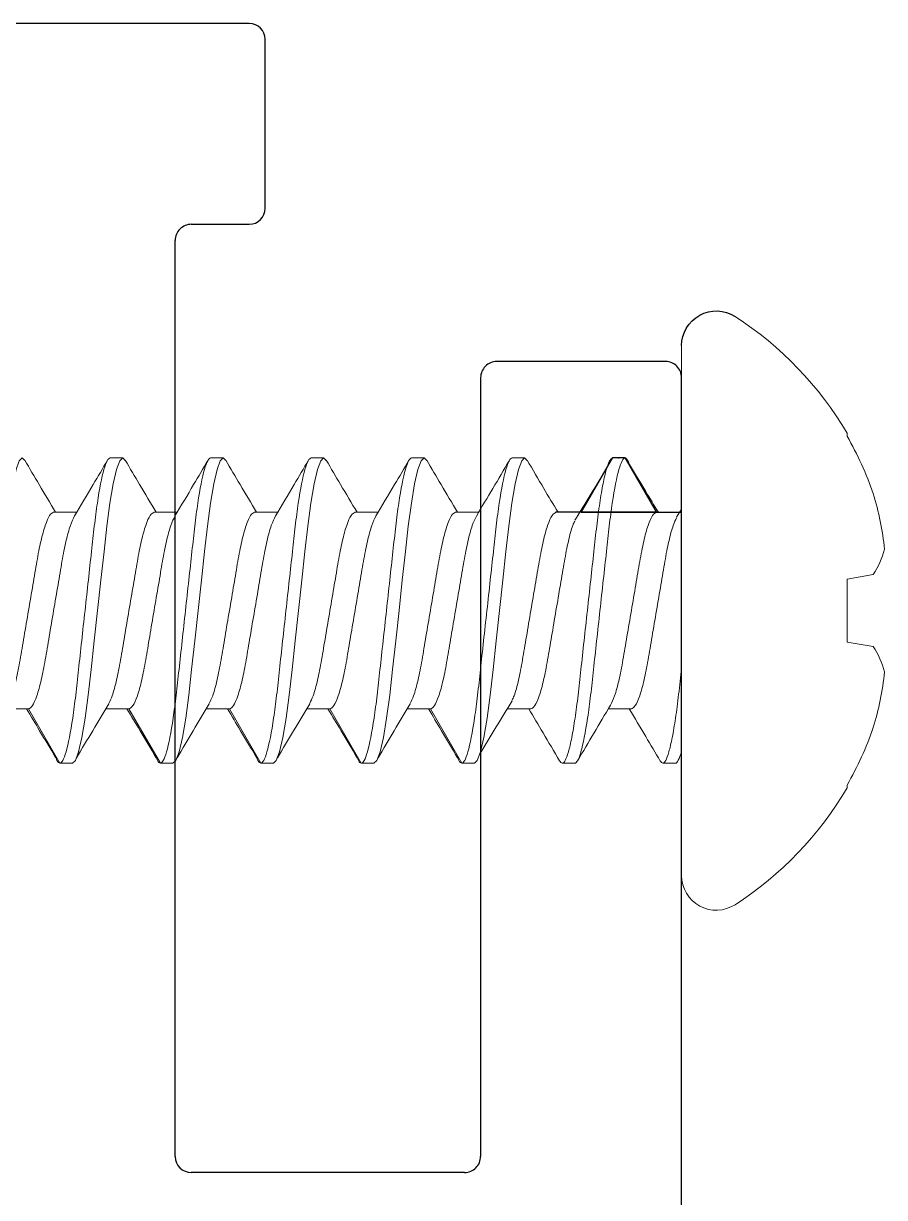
# Model space of a CAD drawing. Extents: x -22 to 360, y -93 to 44.
# Drawn here: x 6.068 to 6.604, y 19.087 to 19.817 of the extents above; entities that cross this region are included whole.
import ezdxf

# ---------------------------------------------------------------- set-up
doc = ezdxf.new("R2010")
doc.units = 0
doc.header["$MEASUREMENT"] = 0
doc.linetypes.add('CENTERX2', pattern=[0.7999999999999999, 0.5, -0.1, 0.1, -0.1])
doc.layers.get('0').update_dxf_attribs({"linetype": 'CONTINUOUS'})
doc.layers.add('VENT', color=5, linetype='CONTINUOUS')

# ---------------------------------------------------------------- blocks, each defined once
blk = doc.blocks.new('3203-1_Sash_Component')
for p, q in [((1.427435088463579, 2.333978292928695), (1.427435088463579, 2.775483867558088)), ((0.7222365879483448, 2.379975179006938), (1.292435085970766, 2.379975204525141)), ((0.712236588395875, 2.199975178559417), (0.712236588395875, 2.369975179006938)), ((1.302435086418299, 2.369975204914718), (1.302435087820658, 2.33397828844856)), ((1.312435088210236, 2.323978288838138), (1.417435088853154, 2.323978292928695)), ((1.206998804752649, 2.189975178559418), (0.7222365883958766, 2.189975178559417)), ((1.216998804752649, 2.074975178559417), (1.216998804752649, 2.179975178559419)), ((0.5249989423481649, 2.064975178559417), (1.206998804752649, 2.064975178559417))]:
    blk.add_line(p, q)
for centre, radius, start, end in [((0.7222365883958758, 2.369975179006937), 0.01000000000000079, 90.00000256416382, 179.9999999999949), ((1.292435086418299, 2.36997520452514), 0.01000000000000069, 2.232118364338484e-06, 90.00000256417462), ((1.312435087820659, 2.333978288838138), 0.01000000000000046, 180.0000022321158, 270.0000022321145), ((1.417435088463578, 2.333978292928696), 0.01000000000000113, 270.0000022321044, 359.9999999999923), ((0.7222365883958757, 2.199975178559418), 0.01000000000000068, 180.0000000000051, 270.0000000000051), ((1.206998804752649, 2.179975178559419), 0.009999999999999787, 0, 90.0000000000013), ((1.206998804752649, 2.074975178559417), 0.009999999999999787, 269.9999999999987, 0)]:
    blk.add_arc(centre, radius, start, end)
blk = doc.blocks.new('3203_Sash_Assembly')
blk.add_blockref('3203-1_Sash_Component', (0, 0))
blk = doc.blocks.new('no 10 2 in')
at = {"color": 7, "linetype": 'Continuous', "lineweight": 15}
for p, q in [((0, 0.02061731793085908), (0, -0.02061731793085908)), ((-0.01287364738483454, 0.01379238221377577), (-0.01287364738483454, 0.01357360088278714)), ((0.00439453125, 0.01187499999999986), (0.001953125, 0.007646360333083635)), ((0.00537109375, 0.01187499999999986), (0.00439453125, 0.01187499999999986)), ((0.01318359375, 0.01187499999999986), (0.01220703125, 0.01187499999999986)), ((0.02099609375, 0.01187499999999986), (0.02001953125, 0.01187499999999986)), ((0.02880859375, 0.01187499999999986), (0.02783203125, 0.01187499999999986)), ((0.03662109375, 0.01187499999999986), (0.03564453125, 0.01187499999999986)), ((0.04443359375, 0.01187499999999986), (0.04345703125, 0.01187499999999986)), ((0.0003875631094745202, 0.007258580218907795), (5.175569865123464e-06, 0.007894124870857944)), ((0.001953125, 0.007646360333083635), (0.0001542478210616594, 0.007646360333083635)), ((0.009765625, 0.007646360333083635), (0.007927612283093133, 0.007646360333083635)), ((0.017578125, 0.007646360333083635), (0.01578461575224122, 0.007646360333083635)), ((0.025390625, 0.007646360333083635), (0.0235972382618117, 0.007646360333083635)), ((0.033203125, 0.007646360333083635), (0.0314097382618117, 0.007646360333083635)), ((0.041015625, 0.007646360333083635), (0.0392222382618117, 0.007646360333083635)), ((0.048828125, 0.007646360333083635), (0.0470347382618117, 0.007646360333083635)), ((-0.01490303526010361, 0.002804704489860477), (-0.01287364738483454, 0.002446868653128043)), ((-0.01287364738483454, 0.002446868653128043), (-0.01287364738483454, -0.002446868653128931)), ((-0.01287364738483454, -0.002446868653128931), (-0.01490303526010361, -0.002804704489861365)), ((0.00390625, -0.007646360333083635), (0.005699759247758784, -0.007646360333083635)), ((0.01171875, -0.007646360333083635), (0.01355676271690598, -0.007646360333083635)), ((0.01953125000000089, -0.007646360333083635), (0.01708984375, -0.01187499999999986)), ((0.01953125, -0.007646360333083635), (0.02133012717893834, -0.007646360333083635)), ((0.02734375000000089, -0.007646360333083635), (0.02490234375, -0.01187499999999986)), ((0.02734375, -0.007646360333083635), (0.02914262717893834, -0.007646360333083635)), ((0.03515625000000089, -0.007646360333083635), (0.03271484375, -0.01187499999999986)), ((0.03515625, -0.007646360333083635), (0.03695512717893834, -0.007646360333083635)), ((0.04296875000000089, -0.007646360333083635), (0.04052734375, -0.01187499999999986)), ((0.04296875, -0.007646360333083635), (0.04476762717893834, -0.007646360333083635)), ((0.05078125000000089, -0.007646360333083635), (0.04833984375, -0.01187499999999986)), ((0.05078125, -0.007646360333083635), (0.05258012717893834, -0.007646360333083635)), ((0.00048828125, -0.01187499999999986), (0.00146484375, -0.01187499999999986)), ((0.00830078125, -0.01187499999999986), (0.00927734375, -0.01187499999999986)), ((0.01611328125, -0.01187499999999986), (0.01708984375, -0.01187499999999986)), ((0.02392578125, -0.01187499999999986), (0.02490234375, -0.01187499999999986)), ((0.03173828125, -0.01187499999999986), (0.03271484375, -0.01187499999999986)), ((0.03955078125, -0.01187499999999986), (0.04052734375, -0.01187499999999986)), ((0.04736328125, -0.01187499999999986), (0.04833984375, -0.01187499999999986)), ((-0.01287364738483454, -0.01357360088278714), (-0.01287364738483454, -0.01379238221377577))]:
    blk.add_line(p, q, dxfattribs=at)
at = {"color": 7, "linetype": 'CENTERX2'}
for p, q in [((0.001953125, 0.007646360333083635), (0.00439453125, 0.01187499999999986)), ((0.00537109375, 0.01187499999999986), (0.0078125, 0.007646360333083635)), ((0.001953125, 0.007646360333083635), (0, 0.007646360333083635)), ((0.0078125, 0.007646360333083635), (0.001953125, 0.007646360333083635)), ((0.0078125, 0.007646360333083635), (0.009765625, 0.007646360333083635))]:
    blk.add_line(p, q, dxfattribs=at)
at = {"color": 7, "linetype": 'Continuous'}
for p, q in [((0.00439453125, 0.01187499999999986), (0.001953125, 0.007646360333083635)), ((0.00439453125, 0.01187499999999986), (0.00537109375, 0.01187499999999986)), ((0.0078125, 0.007646360333083635), (0.00537109375, 0.01187499999999986)), ((0, 0), (0, 0.007646360333083635)), ((0.001953125, 0.007646360333083635), (0.0078125, 0.007646360333083635))]:
    blk.add_line(p, q, dxfattribs=at)
at = {"color": 7, "linetype": 'Continuous', "lineweight": 15, "flags": 128}
for points in [[(0.01199908335964395, 0.01167548665654738), (0.01220703125, 0.01187499999999986), (0.01243385514221451, 0.01165737628170582), (0.01268440612252064, 0.01098408934603334), (0.01294519822177342, 0.009863712331605434), (0.01320081318331123, 0.008358484864224636), (0.01343682080245845, 0.006573255974802628), (0.01365713292409954, 0.00458757273221444), (0.01390110263109801, 0.002362569004388249), (0.01416015625, 0), (0.01441920986890199, -0.002362569004388249), (0.01466317957590046, -0.00458757273221444), (0.01488349169754155, -0.006573255974803516), (0.01511949931668877, -0.008358484864224636), (0.01537511427822658, -0.009863712331605434), (0.01563590637747936, -0.01098408934603334), (0.01588645735778549, -0.01165737628170582), (0.01611328125, -0.01187499999999986), (0.01611328125, -0.01187499999999986)], [(0.0198176814497204, 0.01168133740279753), (0.02001953125, 0.01187499999999986), (0.02024635514221451, 0.01165737628170582), (0.02049690612252064, 0.01098408934603334), (0.02075769822177342, 0.009863712331605434), (0.02101331318331123, 0.008358484864224636), (0.02124932080245845, 0.006573255974802628), (0.02146963292409954, 0.00458757273221444), (0.02171360263109801, 0.002362569004388249), (0.02197265625, 0), (0.02223170986890199, -0.002362569004388249), (0.02247567957590046, -0.00458757273221444), (0.02269599169754155, -0.006573255974803516), (0.02293199931668877, -0.008358484864224636), (0.02318761427822658, -0.009863712331605434), (0.02344840637747936, -0.01098408934603334), (0.02369895735778549, -0.01165737628170582), (0.02392578125, -0.01187499999999986), (0.02392578125, -0.01187499999999986)], [(0.0276301814497204, 0.01168133740279753), (0.02783203125, 0.01187499999999986), (0.02805885514221451, 0.01165737628170582), (0.02830940612252064, 0.01098408934603334), (0.02857019822177342, 0.009863712331605434), (0.02882581318331123, 0.008358484864224636), (0.02906182080245845, 0.006573255974802628), (0.02928213292409954, 0.00458757273221444), (0.02952610263109801, 0.002362569004388249), (0.02978515625, 0), (0.03004420986890199, -0.002362569004388249), (0.03028817957590046, -0.00458757273221444), (0.03050849169754155, -0.006573255974803516), (0.03074449931668877, -0.008358484864224636), (0.03100011427822658, -0.009863712331605434), (0.03126090637747936, -0.01098408934603334), (0.03151145735778549, -0.01165737628170582), (0.03173828125, -0.01187499999999986), (0.03173828125, -0.01187499999999986)], [(0.0354426814497204, 0.01168133740279753), (0.03564453125, 0.01187499999999986), (0.03587135514221451, 0.01165737628170582), (0.03612190612252064, 0.01098408934603334), (0.03638269822177342, 0.009863712331605434), (0.03663831318331123, 0.008358484864224636), (0.03687432080245845, 0.006573255974802628), (0.03709463292409954, 0.00458757273221444), (0.03733860263109801, 0.002362569004388249), (0.03759765625, 0), (0.03785670986890199, -0.002362569004388249), (0.03810067957590046, -0.00458757273221444), (0.03832099169754155, -0.006573255974803516), (0.03855699931668877, -0.008358484864224636), (0.03881261427822658, -0.009863712331605434), (0.03907340637747936, -0.01098408934603334), (0.03932395735778549, -0.01165737628170582), (0.03955078125, -0.01187499999999986), (0.03955078125, -0.01187499999999986)], [(0.0432551814497204, 0.01168133740279753), (0.04345703125, 0.01187499999999986), (0.04368385514221451, 0.01165737628170582), (0.04393440612252064, 0.01098408934603334), (0.04419519822177342, 0.009863712331605434), (0.04445081318331123, 0.008358484864224636), (0.04468682080245845, 0.006573255974802628), (0.04490713292409954, 0.00458757273221444), (0.04515110263109801, 0.002362569004388249), (0.04541015625, 0), (0.04566920986890199, -0.002362569004388249), (0.04591317957590046, -0.00458757273221444), (0.04613349169754155, -0.006573255974803516), (0.04636949931668877, -0.008358484864224636), (0.04662511427822658, -0.009863712331605434), (0.04688590637747936, -0.01098408934603334), (0.04713645735778549, -0.01165737628170582), (0.04736328125, -0.01187499999999986), (0.04736328125, -0.01187499999999986)], [(0.0510676814497204, 0.01168133740279753), (0.05126953125, 0.01187499999999986), (0.05149635514221451, 0.01165737628170582), (0.05174690612252064, 0.01098408934603334), (0.05200769822177342, 0.009863712331605434), (0.05226331318331123, 0.008358484864224636), (0.05249932080245845, 0.006573255974802628), (0.05271963292409954, 0.00458757273221444), (0.05296360263109801, 0.002362569004388249), (0.05322265625, 0), (0.05348170986890199, -0.002362569004388249), (0.05372567957590046, -0.00458757273221444), (0.05394599169754155, -0.006573255974803516), (0.05418199931668877, -0.008358484864224636), (0.05443761427822658, -0.009863712331605434), (0.05469840637747936, -0.01098408934603334), (0.05494895735778549, -0.01165737628170582), (0.05517578125, -0.01187499999999986), (0.05517578125, -0.01187499999999986)]]:
    blk.add_lwpolyline(points, dxfattribs=at)
at = {"color": 7, "linetype": 'Continuous', "lineweight": 15}
for centre, radius, start, end in [((0.01060550517142467, 0), 0.02723050517142474, 122.8269558701237, 149.5687030616749), ((-0.002695182069140323, 0.02061731793085908), 0.002695182069140651, 0, 122.8269558701257), ((0.01093724331328794, 5.964514640854901e-05), 0.02737855941211628, 150.4227684364209, 160.7023311405736), ((0.006934100942839194, 0.002453258961323534), 0.02282850839451529, 163.0526590463173, 174.1786582741783), ((-0.009633237700913178, 0.006325195690067176), 0.00633755667474263, 194.2173760598534, 213.7449263327645), ((-0.00963323770091229, -0.006325195690067176), 0.006337556674743347, 146.2550736672393, 165.7826239401495), ((0.006934100942840971, -0.002453258961323534), 0.0228285083945171, 185.8213417258229, 196.9473409536831), ((0.01093724331330215, -5.964514640233176e-05), 0.02737855941213106, 199.2976688594298, 209.577231563577), ((0.01060550517142467, 0), 0.02723050517142474, 210.4312969383257, 237.1730441298772), ((-0.002695182069140323, -0.02061731793085908), 0.002695182069140697, 237.1730441298758, 0)]:
    blk.add_arc(centre, radius, start, end, dxfattribs=at)
at = {"color": 7, "linetype": 'Continuous'}
blk.add_arc((-0.002695182069140323, 0.02061731793085908), 0.002695182069140651, 0, 122.8269558701257, dxfattribs=at)
at = {"color": 7, "linetype": 'Continuous', "lineweight": 15}
for points, knots in [([(0.004039264605996351, 0.01131222166823953), (0.004082554873306776, 0.01144054100591418), (0.004207538322235749, 0.01181101211601732), (0.00432061845604359, 0.01184970747508451), (0.00439453125, 0.01187499999999986)], [0, 0, 0, 0, 0.3463680005682486, 1, 1, 1, 1]), ([(0.00439453125, 0.01187499999999986), (0.004535485905563519, 0.01187499999999986), (0.004699790955116967, 0.01158598962719637), (0.005044021289925205, 0.01038218906486943), (0.005222986486189463, 0.00946865092073157), (0.005470976531872118, 0.007803401835970725), (0.005550258470174541, 0.007201227039944413), (0.005698383134741469, 0.005945284909660842), (0.0057673044882387, 0.005292808067261845), (0.005999289795820317, 0.003177102062118742), (0.006173210161177778, 0.001590948330059128), (0.006522102338822222, -0.001590948330060016), (0.006696022704179683, -0.00317710206211963), (0.0069280080117613, -0.005292808067262733), (0.006996929365258531, -0.00594528490966173), (0.007145054029825459, -0.007201227039945302), (0.007224335968127882, -0.007803401835971613), (0.007472326013810537, -0.009468650920732458), (0.007651291210075684, -0.01038218906487032), (0.007995521544883033, -0.01158598962719637), (0.008159826594436481, -0.01187499999999986), (0.00830078125, -0.01187499999999986)], [0, 0, 0, 0, 0.125, 0.125, 0.25, 0.25, 0.3125000000000001, 0.3125000000000001, 0.3750000000000001, 0.3750000000000001, 0.5, 0.5, 0.625, 0.625, 0.6875, 0.6875, 0.75, 0.75, 0.875, 0.875, 1, 1, 1, 1]), ([(0.00537109375, 0.01187499999999986), (0.005445491576084649, 0.01183273019787734), (0.005596793805602296, 0.01174676645889416), (0.005848803097574518, 0.0110473916370788), (0.006109136664430359, 0.009934251536152239), (0.006364993783501305, 0.008427183225300006), (0.006602348051906404, 0.006628456740234157), (0.006819349607257941, 0.004592074667057133), (0.007065535136534962, 0.002362396010684442), (0.007324218721071141, -2.744584115532689e-09), (0.007582902478019626, -0.002362385142388845), (0.007829087505961674, -0.004592111362596185), (0.008046090846272946, -0.006628324088972626), (0.00828343829945588, -0.008427697163656767), (0.00853932170974403, -0.009932271112667479), (0.008799556427463884, -0.01105478946005345), (0.009051926308985436, -0.01171995358665967), (0.009270171140800088, -0.01196458394858091), (0.009415690761560569, -0.01176902225926568), (0.009485291640356053, -0.01167548665654738)], [0, 0, 0, 0, 0.05777463914174986, 0.1174957948597801, 0.1780334253453446, 0.2381600000024244, 0.2966975688385894, 0.3539275046686026, 0.4131166689801705, 0.4735166471920093, 0.533916625403848, 0.5931057897154158, 0.650335725545429, 0.7088732943815939, 0.7689998690386738, 0.8295374995242382, 0.8892586552422684, 0.9470332943840184, 1, 1, 1, 1]), ([(0.01318359375, 0.01187499999999986), (0.01332454840556352, 0.01187499999999986), (0.01348885345511697, 0.01158598962719637), (0.0138330837899252, 0.01038218906486943), (0.01401204898618946, 0.009468650920730681), (0.01426003903187212, 0.007803401835969836), (0.01433932097017454, 0.007201227039943525), (0.01448744563474147, 0.005945284909660842), (0.0145563669882387, 0.005292808067260957), (0.01478835229582032, 0.003177102062117854), (0.01496227266117778, 0.001590948330059128), (0.01531116483882222, -0.001590948330060904), (0.01548508520417968, -0.00317710206211963), (0.0157170705117613, -0.005292808067262733), (0.01578599186525853, -0.005945284909662618), (0.01593411652982546, -0.007201227039945302), (0.01601339846812788, -0.007803401835971613), (0.01626138851381054, -0.009468650920732458), (0.0164403537100748, -0.01038218906487032), (0.01678458404488303, -0.01158598962719637), (0.01694888909443648, -0.01187499999999986), (0.01708984375, -0.01187499999999986)], [0, 0, 0, 0, 0.1250000000000002, 0.1250000000000002, 0.2500000000000003, 0.2500000000000003, 0.3125000000000003, 0.3125000000000003, 0.3750000000000003, 0.3750000000000003, 0.5000000000000003, 0.5000000000000003, 0.6250000000000003, 0.6250000000000003, 0.6875000000000003, 0.6875000000000003, 0.7500000000000003, 0.7500000000000003, 0.8750000000000001, 0.8750000000000001, 1, 1, 1, 1]), ([(0.02099609375, 0.01187499999999986), (0.02113704840556352, 0.01187499999999986), (0.02130135345511697, 0.01158598962719637), (0.0216455837899252, 0.01038218906486943), (0.02182454898618946, 0.009468650920730681), (0.02207253903187212, 0.007803401835969836), (0.02215182097017454, 0.007201227039943525), (0.02229994563474147, 0.005945284909660842), (0.0223688669882387, 0.005292808067260957), (0.02260085229582032, 0.003177102062117854), (0.02277477266117778, 0.001590948330059128), (0.02312366483882222, -0.001590948330060904), (0.02329758520417968, -0.00317710206211963), (0.0235295705117613, -0.005292808067262733), (0.02359849186525853, -0.005945284909662618), (0.02374661652982546, -0.007201227039945302), (0.02382589846812788, -0.007803401835971613), (0.02407388851381054, -0.009468650920732458), (0.02425285371007568, -0.01038218906487032), (0.02459708404488303, -0.01158598962719637), (0.02476138909443648, -0.01187499999999986), (0.02490234375, -0.01187499999999986)], [0, 0, 0, 0, 0.1250000000000001, 0.1250000000000001, 0.2500000000000002, 0.2500000000000002, 0.3125000000000002, 0.3125000000000002, 0.3750000000000002, 0.3750000000000002, 0.5000000000000002, 0.5000000000000002, 0.6250000000000002, 0.6250000000000002, 0.6875000000000002, 0.6875000000000002, 0.7500000000000001, 0.7500000000000001, 0.8750000000000001, 0.8750000000000001, 1, 1, 1, 1]), ([(0.02880859375, 0.01187499999999986), (0.02894954840556352, 0.01187499999999986), (0.02911385345511697, 0.01158598962719637), (0.0294580837899252, 0.01038218906486943), (0.02963704898618946, 0.009468650920730681), (0.02988503903187212, 0.007803401835969836), (0.02996432097017454, 0.007201227039943525), (0.03011244563474147, 0.005945284909660842), (0.0301813669882387, 0.005292808067260957), (0.03041335229582032, 0.003177102062117854), (0.03058727266117778, 0.001590948330059128), (0.03093616483882222, -0.001590948330060904), (0.03111008520417968, -0.00317710206211963), (0.0313420705117613, -0.005292808067262733), (0.03141099186525853, -0.005945284909662618), (0.03155911652982546, -0.007201227039945302), (0.03163839846812788, -0.007803401835971613), (0.03188638851381054, -0.009468650920732458), (0.0320653537100748, -0.01038218906487032), (0.03240958404488303, -0.01158598962719637), (0.03257388909443648, -0.01187499999999986), (0.03271484375, -0.01187499999999986)], [0, 0, 0, 0, 0.1250000000000002, 0.1250000000000002, 0.2500000000000003, 0.2500000000000003, 0.3125000000000003, 0.3125000000000003, 0.3750000000000004, 0.3750000000000004, 0.5000000000000004, 0.5000000000000004, 0.6250000000000004, 0.6250000000000004, 0.6875000000000004, 0.6875000000000004, 0.7500000000000004, 0.7500000000000004, 0.8750000000000002, 0.8750000000000002, 1, 1, 1, 1]), ([(0.03662109375, 0.01187499999999986), (0.03676204840556352, 0.01187499999999986), (0.03692635345511697, 0.01158598962719637), (0.0372705837899252, 0.01038218906486943), (0.03744954898618946, 0.009468650920730681), (0.03769753903187212, 0.007803401835969836), (0.03777682097017454, 0.007201227039943525), (0.03792494563474147, 0.005945284909660842), (0.0379938669882387, 0.005292808067260957), (0.03822585229582032, 0.003177102062117854), (0.03839977266117778, 0.001590948330059128), (0.03874866483882222, -0.001590948330060904), (0.03892258520417968, -0.00317710206211963), (0.0391545705117613, -0.005292808067262733), (0.03922349186525853, -0.005945284909662618), (0.03937161652982546, -0.007201227039945302), (0.03945089846812788, -0.007803401835971613), (0.03969888851381054, -0.009468650920732458), (0.0398778537100748, -0.01038218906487032), (0.04022208404488303, -0.01158598962719637), (0.04038638909443648, -0.01187499999999986), (0.04052734375, -0.01187499999999986)], [0, 0, 0, 0, 0.1250000000000001, 0.1250000000000001, 0.2500000000000002, 0.2500000000000002, 0.3125000000000002, 0.3125000000000002, 0.3750000000000003, 0.3750000000000003, 0.5000000000000003, 0.5000000000000003, 0.6250000000000004, 0.6250000000000004, 0.6875000000000004, 0.6875000000000004, 0.7500000000000003, 0.7500000000000003, 0.8750000000000002, 0.8750000000000002, 1, 1, 1, 1]), ([(0.04443359375, 0.01187499999999986), (0.04457454840556352, 0.01187499999999986), (0.04473885345511697, 0.01158598962719637), (0.0450830837899252, 0.01038218906486943), (0.04526204898618946, 0.009468650920730681), (0.04551003903187212, 0.007803401835969836), (0.04558932097017454, 0.007201227039943525), (0.04573744563474147, 0.005945284909660842), (0.0458063669882387, 0.005292808067260957), (0.04603835229582032, 0.003177102062117854), (0.04621227266117778, 0.001590948330059128), (0.04656116483882222, -0.001590948330060904), (0.04673508520417968, -0.00317710206211963), (0.0469670705117613, -0.005292808067262733), (0.04703599186525853, -0.005945284909662618), (0.04718411652982546, -0.007201227039945302), (0.04726339846812788, -0.007803401835971613), (0.04751138851381054, -0.009468650920732458), (0.04769035371007568, -0.01038218906487032), (0.04803458404488303, -0.01158598962719637), (0.04819888909443648, -0.01187499999999986), (0.04833984375, -0.01187499999999986)], [0, 0, 0, 0, 0.1250000000000001, 0.1250000000000001, 0.2500000000000003, 0.2500000000000003, 0.3125000000000003, 0.3125000000000003, 0.3750000000000004, 0.3750000000000004, 0.5000000000000003, 0.5000000000000003, 0.6250000000000003, 0.6250000000000003, 0.6875000000000003, 0.6875000000000003, 0.7500000000000002, 0.7500000000000002, 0.8750000000000002, 0.8750000000000002, 1, 1, 1, 1]), ([(0.00404153890628578, 0.01137010987016396), (0.003624412017272149, 0.01066900975649432), (0.002880145833374925, 0.009418059218718966), (0.002133421741873143, 0.008187324828480058), (0.001805202083299484, 0.007646360333083635)], [0, 0, 0, 0, 0.5604539048503097, 0.9999999999999999, 0.9999999999999999, 0.9999999999999999, 0.9999999999999999]), ([(0.008310358586232525, 0.007025734476085788), (0.007893763420369737, 0.007698700241745016), (0.007059898599147907, 0.00904572134004944), (0.006228187408499508, 0.01041985496185571), (0.005811995439432671, 0.0111074775215263)], [0, 0, 0, 0, 0.499595564245997, 1, 1, 1, 1]), ([(0.01200011167805215, 0.01169253625656275), (0.01157340651520578, 0.01096520371797283), (0.01078056998492194, 0.00961378860405393), (0.009977046497638753, 0.008267893685820482), (0.009605979900769057, 0.007646360333083635)], [0, 0, 0, 0, 0.5382006839340671, 1, 1, 1, 1]), ([(0.01595631883597015, 0.007357980164707456), (0.01552791531978226, 0.008075421592522503), (0.01466796458626085, 0.009515569160866377), (0.01381875709901426, 0.01096274836313249), (0.01339260114173069, 0.01168898317330935)], [0, 0, 0, 0, 0.4981721620652476, 1, 1, 1, 1]), ([(0.01981898035685958, 0.0117031776806602), (0.01944736705664774, 0.01106994508034909), (0.018652433948672, 0.009715371498750791), (0.01784719476414409, 0.008365302514626194), (0.0174183867381883, 0.007646360333083635)], [0, 0, 0, 0, 0.4674774474518641, 1, 1, 1, 1]), ([(0.02376583786978781, 0.007362873724130914), (0.0232806387479485, 0.008176227860361429), (0.02241895938494842, 0.009620687346073353), (0.02156830702594092, 0.0110699665334506), (0.02119664464314042, 0.0117031776806602)], [0, 0, 0, 0, 0.5630854615694844, 1, 1, 1, 1]), ([(0.02763148035685958, 0.0117031776806602), (0.02725986705664774, 0.01106994508034909), (0.026464933948672, 0.009715371498750791), (0.02565969476414409, 0.008365302514626194), (0.0252308867381883, 0.007646360333083635)], [0, 0, 0, 0, 0.4674774474518698, 1, 1, 1, 1]), ([(0.03157833786978781, 0.007362873724130914), (0.0310931387479485, 0.008176227860361429), (0.03023145938494931, 0.009620687346073353), (0.02938080702594092, 0.0110699665334506), (0.02900914464314042, 0.0117031776806602)], [0, 0, 0, 0, 0.5630854615694828, 1, 1, 1, 1]), ([(0.03544398035685958, 0.0117031776806602), (0.03507236705664774, 0.01106994508034909), (0.034277433948672, 0.009715371498750791), (0.03347219476414409, 0.008365302514626194), (0.0330433867381883, 0.007646360333083635)], [0, 0, 0, 0, 0.4674774474518647, 1, 1, 1, 1]), ([(0.03939083786978781, 0.007362873724130914), (0.0389056387479485, 0.008176227860361429), (0.03804395938494842, 0.009620687346073353), (0.03719330702594092, 0.0110699665334506), (0.03682164464314042, 0.0117031776806602)], [0, 0, 0, 0, 0.5630854615694828, 1, 1, 1, 1]), ([(0.04325648035685958, 0.0117031776806602), (0.04288486705664774, 0.01106994508034909), (0.042089933948672, 0.009715371498750791), (0.04128469476414409, 0.008365302514626194), (0.0408558867381883, 0.007646360333083635)], [0, 0, 0, 0, 0.4674774474518709, 1, 1, 1, 1]), ([(0.04720333786978781, 0.007362873724130914), (0.0467181387479485, 0.008176227860361429), (0.04585645938494842, 0.009620687346073353), (0.04500580702594092, 0.0110699665334506), (0.04463414464314042, 0.0117031776806602)], [0, 0, 0, 0, 0.5630854615695303, 1, 1, 1, 1]), ([(0.05106898035685958, 0.0117031776806602), (0.05069736705664774, 0.01106994508034909), (0.049902433948672, 0.009715371498750791), (0.04909719476414409, 0.008365302514626194), (0.0486683867381883, 0.007646360333083635)], [0, 0, 0, 0, 0.4674774474518656, 0.9999999999999999, 0.9999999999999999, 0.9999999999999999, 0.9999999999999999]), ([(0.001953125, 0.007646360333083635), (0.002054079908915263, 0.007597183092079796), (0.00225974374022897, 0.007496999951833949), (0.002604166709300415, 0.00669409576452118), (0.002948589425625592, 0.005463444437214804), (0.003255208897019912, 0.00386521100742776), (0.003561824944372738, 0.002011666694363257), (0.003906258316352051, -1.698050571263821e-07), (0.004250642386531389, -0.002010999649803225), (0.004557401057976307, -0.00386745609197181), (0.00486349524612173, -0.005454964176429655), (0.005203891566194052, -0.006704814061023079), (0.005425472180663249, -0.007141967324773901), (0.0055333161219977, -0.007354731112991786)], [0, 0, 0, 0, 0.08953053686449035, 0.1823902713487831, 0.275250005833076, 0.3647805426975662, 0.4543110795620566, 0.5471708140463495, 0.6400305485306422, 0.7295610853951324, 0.8190916222596228, 0.9119513567439157, 1, 1, 1, 1]), ([(0.009765625, 0.007646360333083635), (0.009866579907622075, 0.007597183176349276), (0.01007224373629967, 0.007497000207778548), (0.01041666672570507, 0.006694094696174879), (0.01076108936511577, 0.005463448378050906), (0.01106770911390598, 0.003865196882246735), (0.01137432412120987, 0.002011720304741615), (0.01171876151617379, -3.782008910491186e-07), (0.01206313063984688, -0.002010234619616469), (0.01236994314766271, -0.003870197280884113), (0.01267583550384366, -0.005444560588467873), (0.01295802132116908, -0.006519666532446067), (0.01312259822015971, -0.006860670687439452), (0.01317325965892291, -0.00696564144106393)], [0, 0, 0, 0, 0.09392148691844164, 0.1913354491603642, 0.2887494114022863, 0.3826708983207285, 0.4765923852391708, 0.574006347481093, 0.6714203097230158, 0.7653417966414577, 0.8592632835598999, 0.9566772458019768, 1, 1, 1, 1]), ([(0.0159510588780023, 0.007354731112990898), (0.01605890281933675, 0.007141967324773901), (0.01628048343380595, 0.006704814061023079), (0.01662087975387827, 0.005454964176429655), (0.01692697394202369, 0.00386745609197181), (0.01723373261346861, 0.002010999649802336), (0.01757811668364795, 1.698050571263821e-07), (0.01792255005562726, -0.002011666694363257), (0.01822916610298009, -0.00386521100742776), (0.01853578557437441, -0.00546344443721658), (0.01888020829069958, -0.006694095764522956), (0.01922463125977192, -0.007496999951835726), (0.01943029509108563, -0.007597183092080684), (0.01953125000000089, -0.007646360333083635)], [0, 0, 0, 0, 0.08804864325604524, 0.1809083777403071, 0.2704389146047683, 0.3599694514692294, 0.4528291859534914, 0.545688920437754, 0.6352194573022147, 0.7247499941666757, 0.8176097286510596, 0.910469463135439, 0.9999999999999999, 0.9999999999999999, 0.9999999999999999, 0.9999999999999999]), ([(0.017578125, 0.007646360333083635), (0.01767907990854933, 0.007597183115926498), (0.01788474373911697, 0.007497000024260458), (0.01822916671394292, 0.006694095462203009), (0.0185735894085024, 0.005463445552384094), (0.01888020895839393, 0.003865207010314009), (0.01918682471143551, 0.002011681864914294), (0.0195312592218313, -2.287764679920201e-07), (0.01987563906248013, -0.002010783163182595), (0.02018241296842671, -0.003868231787799381), (0.02048845004259015, -0.005452020191162532), (0.02080825545652676, -0.006638789973135495), (0.02100969031024302, -0.007041854264210556), (0.02109733789803148, -0.007217234106302151)], [0, 0, 0, 0, 0.09103452076955634, 0.1854541648778075, 0.2798738089860582, 0.3709083297556147, 0.4619428505251711, 0.556362494633422, 0.6507821387416733, 0.7418166595112294, 0.8328511802807858, 0.9272708243891553, 1, 1, 1, 1]), ([(0.02375990447011933, 0.007362971270090668), (0.02386895850229642, 0.007147984719921396), (0.0240917464893009, 0.006708785730307198), (0.02443337732513129, 0.00545512235422585), (0.02473947458196246, 0.003867414414502335), (0.02504623243487014, 0.002011011281442876), (0.02539061673229792, 1.666365738728359e-07), (0.02573505004311194, -0.002011665879263269), (0.02604166610627701, -0.003865211222189302), (0.02634828557345514, -0.005463444377299176), (0.02669270829094916, -0.006694095780765963), (0.02703713125971241, -0.007496999947944616), (0.02724279509106609, -0.007597183090799042), (0.02734375000000089, -0.007646360333083635)], [0, 0, 0, 0, 0.08895067374610637, 0.1817185586912626, 0.2711605389968173, 0.360602519302372, 0.4533704042475282, 0.546138289192685, 0.6355802694982395, 0.7250222498037941, 0.817790134749072, 0.9105580196943456, 1, 1, 1, 1]), ([(0.025390625, 0.007646360333083635), (0.02549157990854933, 0.007597183115926498), (0.02569724373911697, 0.007497000024260458), (0.02604166671394292, 0.006694095462203009), (0.0263860894085024, 0.005463445552384094), (0.02669270895839393, 0.003865207010314009), (0.0269993247114364, 0.002011681864914294), (0.0273437592218313, -2.287764679920201e-07), (0.02768813906248013, -0.002010783163182595), (0.02799491296842671, -0.003868231787799381), (0.02830095004259015, -0.005452020191162532), (0.02862075545652676, -0.006638789973136383), (0.02882219031024302, -0.007041854264211445), (0.02890983789803148, -0.007217234106302151)], [0, 0, 0, 0, 0.0910345207695532, 0.1854541648778011, 0.2798738089860486, 0.370908329755602, 0.4619428505251552, 0.5563624946334028, 0.650782138741651, 0.741816659511204, 0.8328511802807572, 0.9272708243891548, 1, 1, 1, 1]), ([(0.03157240447011933, 0.007362971270090668), (0.03168145850229642, 0.007147984719921396), (0.0319042464893009, 0.006708785730307198), (0.03224587732513129, 0.00545512235422585), (0.03255197458196246, 0.003867414414502335), (0.03285873243487014, 0.002011011281442876), (0.03320311673229792, 1.666365738728359e-07), (0.03354755004311194, -0.002011665879263269), (0.03385416610627701, -0.003865211222189302), (0.03416078557345514, -0.005463444377299176), (0.03450520829094916, -0.006694095780765963), (0.03484963125971241, -0.007496999947944616), (0.03505529509106609, -0.007597183090799042), (0.03515625000000089, -0.007646360333083635)], [0, 0, 0, 0, 0.08895067374610585, 0.1817185586912621, 0.2711605389968169, 0.3606025193023716, 0.4533704042475279, 0.5461382891926848, 0.6355802694982392, 0.7250222498037938, 0.8177901347490718, 0.9105580196943454, 1, 1, 1, 1]), ([(0.033203125, 0.007646360333083635), (0.03330407990854933, 0.007597183115926498), (0.03350974373911697, 0.007497000024260458), (0.03385416671394292, 0.006694095462203009), (0.0341985894085024, 0.005463445552384094), (0.03450520895839393, 0.003865207010314009), (0.03481182471143551, 0.002011681864914294), (0.0351562592218313, -2.287764679920201e-07), (0.03550063906248013, -0.002010783163182595), (0.03580741296842671, -0.003868231787799381), (0.03611345004259015, -0.005452020191162532), (0.03643325545652676, -0.006638789973135495), (0.03663469031024302, -0.007041854264210556), (0.03672233789803148, -0.007217234106302151)], [0, 0, 0, 0, 0.0910345207695559, 0.1854541648778066, 0.2798738089860568, 0.3709083297556128, 0.4619428505251689, 0.5563624946334192, 0.6507821387416702, 0.7418166595112259, 0.8328511802807818, 0.9272708243891509, 1, 1, 1, 1]), ([(0.03938490447011933, 0.007362971270090668), (0.03949395850229642, 0.007147984719921396), (0.0397167464893009, 0.006708785730307198), (0.04005837732513129, 0.00545512235422585), (0.04036447458196246, 0.003867414414502335), (0.04067123243487014, 0.002011011281442876), (0.04101561673229792, 1.666365738728359e-07), (0.04136005004311194, -0.002011665879263269), (0.04166666610627701, -0.003865211222189302), (0.04197328557345514, -0.005463444377299176), (0.04231770829094916, -0.006694095780765963), (0.04266213125971241, -0.007496999947944616), (0.04286779509106609, -0.007597183090799042), (0.04296875000000089, -0.007646360333083635)], [0, 0, 0, 0, 0.08895067374610637, 0.1817185586912626, 0.2711605389968173, 0.3606025193023719, 0.4533704042475283, 0.5461382891926851, 0.6355802694982395, 0.7250222498037943, 0.8177901347490721, 0.9105580196943456, 1, 1, 1, 1]), ([(0.041015625, 0.007646360333083635), (0.04111657990854933, 0.007597183115926498), (0.04132224373911697, 0.007497000024260458), (0.04166666671394292, 0.006694095462203009), (0.0420110894085024, 0.005463445552384094), (0.04231770895839393, 0.003865207010314009), (0.04262432471143551, 0.002011681864914294), (0.0429687592218313, -2.287764679920201e-07), (0.04331313906248013, -0.002010783163182595), (0.04361991296842671, -0.003868231787799381), (0.04392595004259015, -0.005452020191162532), (0.04424575545652676, -0.006638789973136383), (0.04444719031024302, -0.007041854264211445), (0.04453483789803148, -0.007217234106302151)], [0, 0, 0, 0, 0.09103452076955218, 0.1854541648777992, 0.2798738089860455, 0.3709083297555979, 0.4619428505251502, 0.5563624946333967, 0.6507821387416439, 0.7418166595111959, 0.8328511802807481, 0.9272708243891445, 1, 1, 1, 1]), ([(0.04719740447011933, 0.007362971270090668), (0.04730645850229642, 0.007147984719921396), (0.0475292464893009, 0.006708785730307198), (0.04787087732513129, 0.00545512235422585), (0.04817697458196246, 0.003867414414502335), (0.04848373243487014, 0.002011011281442876), (0.04882811673229792, 1.666365738728359e-07), (0.04917255004311194, -0.002011665879263269), (0.04947916610627701, -0.003865211222189302), (0.04978578557345514, -0.005463444377299176), (0.05013020829094916, -0.006694095780765963), (0.05047463125971241, -0.007496999947944616), (0.05068029509106609, -0.007597183090799042), (0.05078125000000089, -0.007646360333083635)], [0, 0, 0, 0, 0.08895067374610781, 0.1817185586912638, 0.2711605389968184, 0.360602519302373, 0.4533704042475291, 0.5461382891926859, 0.6355802694982401, 0.7250222498037945, 0.8177901347490723, 0.9105580196943457, 1, 1, 1, 1]), ([(0.048828125, 0.007646360333083635), (0.04892907990854933, 0.007597183115926498), (0.04913474373911697, 0.007497000024260458), (0.04947916671394292, 0.006694095462203009), (0.0498235894085024, 0.005463445552384094), (0.05013020895839393, 0.003865207010314009), (0.0504368247114364, 0.002011681864914294), (0.0507812592218313, -2.287764679920201e-07), (0.05112563906248013, -0.002010783163182595), (0.05143241296842671, -0.003868231787799381), (0.05173845004259015, -0.005452020191162532), (0.05205825545652676, -0.006638789973135495), (0.05225969031024302, -0.007041854264210556), (0.05234733789803148, -0.007217234106302151)], [0, 0, 0, 0, 0.09103452076955597, 0.1854541648778068, 0.279873808986057, 0.3709083297556131, 0.4619428505251691, 0.5563624946334195, 0.6507821387416705, 0.7418166595112262, 0.8328511802807822, 0.9272708243891514, 1, 1, 1, 1]), ([(0.0003870371019694119, 0.007217234106301262), (0.0004746846897569768, 0.007041854264209668), (0.0006761195434732414, 0.006638789973134607), (0.000995924957409855, 0.005452020191161644), (0.001301962031573289, 0.003868231787799381), (0.001608735937520755, 0.002010783163182595), (0.001953115778168701, 2.287764679920201e-07), (0.002297550288564487, -0.002011681864914294), (0.002604166041606071, -0.003865207010314009), (0.0029107855914976, -0.005463445552384982), (0.003255208286057076, -0.006694095462203009), (0.003599631260883029, -0.007497000024261347), (0.003805295091450667, -0.007597183115926498), (0.00390625, -0.007646360333083635)], [0, 0, 0, 0, 0.07272917561083439, 0.1671488197190987, 0.2581833404886675, 0.3492178612582365, 0.4436375053665007, 0.538057149474765, 0.6290916702443338, 0.7201261910139027, 0.8145458351221668, 0.9089654792304311, 1, 1, 1, 1]), ([(0.00831111534107798, 0.006965641441062154), (0.008361776779841179, 0.006860670687437675), (0.008526353678830922, 0.00651966653244429), (0.008808539496156342, 0.005444560588466985), (0.00911443185233729, 0.003870197280884113), (0.009421244360153125, 0.002010234619616469), (0.009765613483826208, 3.782008910491186e-07), (0.01011005087879013, -0.002011720304741615), (0.01041666588609402, -0.003865196882247623), (0.01072328563488423, -0.005463448378050906), (0.01106770827429493, -0.006694094696175767), (0.01141213126370033, -0.007497000207778548), (0.01161779509237881, -0.007597183176350164), (0.01171875, -0.007646360333083635)], [0, 0, 0, 0, 0.04332275419797319, 0.1407367164399165, 0.2346582033583786, 0.3285796902768407, 0.425993652518784, 0.5234076147607274, 0.6173291016791893, 0.7112505885976516, 0.8086645508395948, 0.906078513081538, 1, 1, 1, 1]), ([(0, -0.004453125000000391), (7.542015392125734e-05, -0.00515646606738418), (0.0002278534479955852, -0.006578003815389089), (0.0004679255483992506, -0.00841048996464977), (0.0007269377632699303, -0.009932786807985927), (0.0009870245692091828, -0.01105475792337884), (0.00123943849717989, -0.01171958066320755), (0.001455665972630804, -0.01196375393335192), (0.001599137186575561, -0.01177174754760824), (0.001666693550279597, -0.01168133740279842)], [0, 0, 0, 0, 0.1444887685099535, 0.2920293554925097, 0.4390312628415167, 0.5870381499546096, 0.7330488590247257, 0.8743005800594909, 1, 1, 1, 1]), ([(0.01317401641376836, -0.007025734476087564), (0.01359061157963115, -0.007698700241746792), (0.01442447640085298, -0.009045721340052992), (0.01525618759150138, -0.01041985496185838), (0.01567237956056822, -0.01110747752152896)], [0, 0, 0, 0, 0.4995955642461538, 1, 1, 1, 1]), ([(0.02109681189052548, -0.007258580218908683), (0.02151502637741665, -0.00795152490407336), (0.02235237644391574, -0.00933894044416661), (0.02318666764382904, -0.01074707961936117), (0.02360427210775384, -0.01145192368993442)], [0, 0, 0, 0, 0.499449995434214, 1, 1, 1, 1]), ([(0.02890931189052637, -0.007258580218909572), (0.02932752637741665, -0.007951524904074248), (0.03016487644391663, -0.00933894044416661), (0.03099916764382904, -0.01074707961936205), (0.03141677210775384, -0.01145192368993442)], [0, 0, 0, 0, 0.4994499954342133, 1, 1, 1, 1]), ([(0.03672181189052637, -0.007258580218909572), (0.03714002637741665, -0.00795152490407336), (0.03797737644391574, -0.00933894044416661), (0.03881166764382904, -0.01074707961936117), (0.03922927210775384, -0.01145192368993442)], [0, 0, 0, 0, 0.4994499954342127, 1, 1, 1, 1]), ([(0.04453431189052637, -0.007258580218909572), (0.04495252637741665, -0.007951524904074248), (0.04578987644391663, -0.00933894044416661), (0.04662416764382904, -0.01074707961936205), (0.04704177210775384, -0.01145192368993442)], [0, 0, 0, 0, 0.4994499954342136, 1, 1, 1, 1]), ([(0.001665394643140417, -0.0117031776806602), (0.002037007943351377, -0.01106994508035175), (0.002831941051327114, -0.009715371498753456), (0.003637180235854132, -0.008365302514628858), (0.004065988261811704, -0.007646360333083635)], [0, 0, 0, 0, 0.4674774474502489, 1, 1, 1, 1]), ([(0.005528056164029849, -0.007357980164707456), (0.005956459680217741, -0.00807542159252339), (0.006816410413739149, -0.009515569160867265), (0.007665617900986632, -0.01096274836313249), (0.008091773858269313, -0.01168898317330935)], [0, 0, 0, 0, 0.4981721620654003, 1, 1, 1, 1]), ([(0.00948426332194785, -0.01169253625656275), (0.009910968484794225, -0.01096520371797283), (0.01070380501507806, -0.00961378860405393), (0.01150732850236125, -0.008267893685820482), (0.01187839509923094, -0.007646360333083635)], [0, 0, 0, 0, 0.5382006839342169, 1, 1, 1, 1]), ([(0.01741135289224616, -0.01145192368993264), (0.01782893118188422, -0.0107469022901503), (0.01858564013607555, -0.009469307119730708), (0.01934512368123009, -0.008210509634338337), (0.01968549782106166, -0.007646360333083635)], [0, 0, 0, 0, 0.5518347408527947, 1, 1, 1, 1]), ([(0.02522385289224616, -0.01145192368993264), (0.02564143118188422, -0.0107469022901503), (0.02639814013607555, -0.009469307119730708), (0.02715762368123009, -0.008210509634338337), (0.02749799782106166, -0.007646360333083635)], [0, 0, 0, 0, 0.5518347408527935, 1, 1, 1, 1]), ([(0.03303635289224616, -0.01145192368993264), (0.03345393118188422, -0.0107469022901503), (0.03421064013607555, -0.009469307119730708), (0.03497012368123009, -0.008210509634338337), (0.03531049782106166, -0.007646360333083635)], [0, 0, 0, 0, 0.551834740852795, 1, 1, 1, 1]), ([(0.04084885289224616, -0.01145192368993264), (0.04126643118188422, -0.0107469022901503), (0.04202314013607555, -0.009469307119731596), (0.0427826236812292, -0.008210509634338337), (0.04312299782106166, -0.007646360333083635)], [0, 0, 0, 0, 0.5518347408527332, 0.9999999999999999, 0.9999999999999999, 0.9999999999999999, 0.9999999999999999]), ([(0.04866135289224616, -0.01145192368993264), (0.04907893118188422, -0.0107469022901503), (0.04983564013607555, -0.009469307119730708), (0.05059512368123009, -0.008210509634338337), (0.05093549782106166, -0.007646360333083635)], [0, 0, 0, 0, 0.5518347408527923, 0.9999999999999999, 0.9999999999999999, 0.9999999999999999, 0.9999999999999999]), ([(0.01708984375, -0.01187499999999986), (0.01716359936575795, -0.01185408843234903), (0.01726686419250001, -0.01182481026297477), (0.01738102229666438, -0.01149190866925043), (0.01741364439740778, -0.01139677789069005)], [0, 0, 0, 0, 0.7142375394000332, 1, 1, 1, 1]), ([(0.02490234375, -0.01187499999999986), (0.02497609936575795, -0.01185408843234903), (0.02507936419249912, -0.01182481026297477), (0.02519352229666438, -0.01149190866925043), (0.02522614439740778, -0.01139677789069005)], [0, 0, 0, 0, 0.7142375394000351, 1, 1, 1, 1]), ([(0.03271484375, -0.01187499999999986), (0.03278859936575795, -0.01185408843234903), (0.03289186419249912, -0.01182481026297477), (0.03300602229666438, -0.01149190866925043), (0.03303864439740778, -0.01139677789069005)], [0, 0, 0, 0, 0.7142375394000294, 1, 1, 1, 1]), ([(0.04052734375, -0.01187499999999986), (0.04060109936575795, -0.01185408843234903), (0.04070436419249912, -0.01182481026297477), (0.04081852229666438, -0.01149190866925043), (0.04085114439740778, -0.01139677789069005)], [0, 0, 0, 0, 0.7142375394000298, 1, 1, 1, 1]), ([(0.04833984375, -0.01187499999999986), (0.04841359936575795, -0.01185408843234903), (0.04851686419249912, -0.01182481026297477), (0.04863102229666438, -0.01149190866925043), (0.04866364439740778, -0.01139677789069005)], [0, 0, 0, 0, 0.7142375394000147, 1, 1, 1, 1])]:
    blk.add_open_spline(points, degree=3, knots=knots, dxfattribs=at)
blk.add_open_spline([(-1.4210854715202e-14, -0.01094557869575041), (0.0001760375396102631, -0.01157313957177752), (0.0003443517951584596, -0.01187499999999986), (0.00048828125, -0.01187499999999986)], degree=3, dxfattribs=at)
at = {"color": 7, "linetype": 'Continuous'}
blk.add_point((0.0048828125, 0.01187499999999986), dxfattribs=at)

msp = doc.modelspace()

# ---------------------------------------------------------------- block references
at = {"xscale": -8, "yscale": 8, "zscale": 8}
msp.add_blockref('no 10 2 in', (6.477508337142027, 19.45199615674808), dxfattribs=at)
at = {"layer": 'VENT', "rotation": 90.00000000000001}
msp.add_blockref('3203_Sash_Assembly', (8.542483515701445, 18.38999735199544), dxfattribs=at)

doc.saveas('drawing.dxf')
